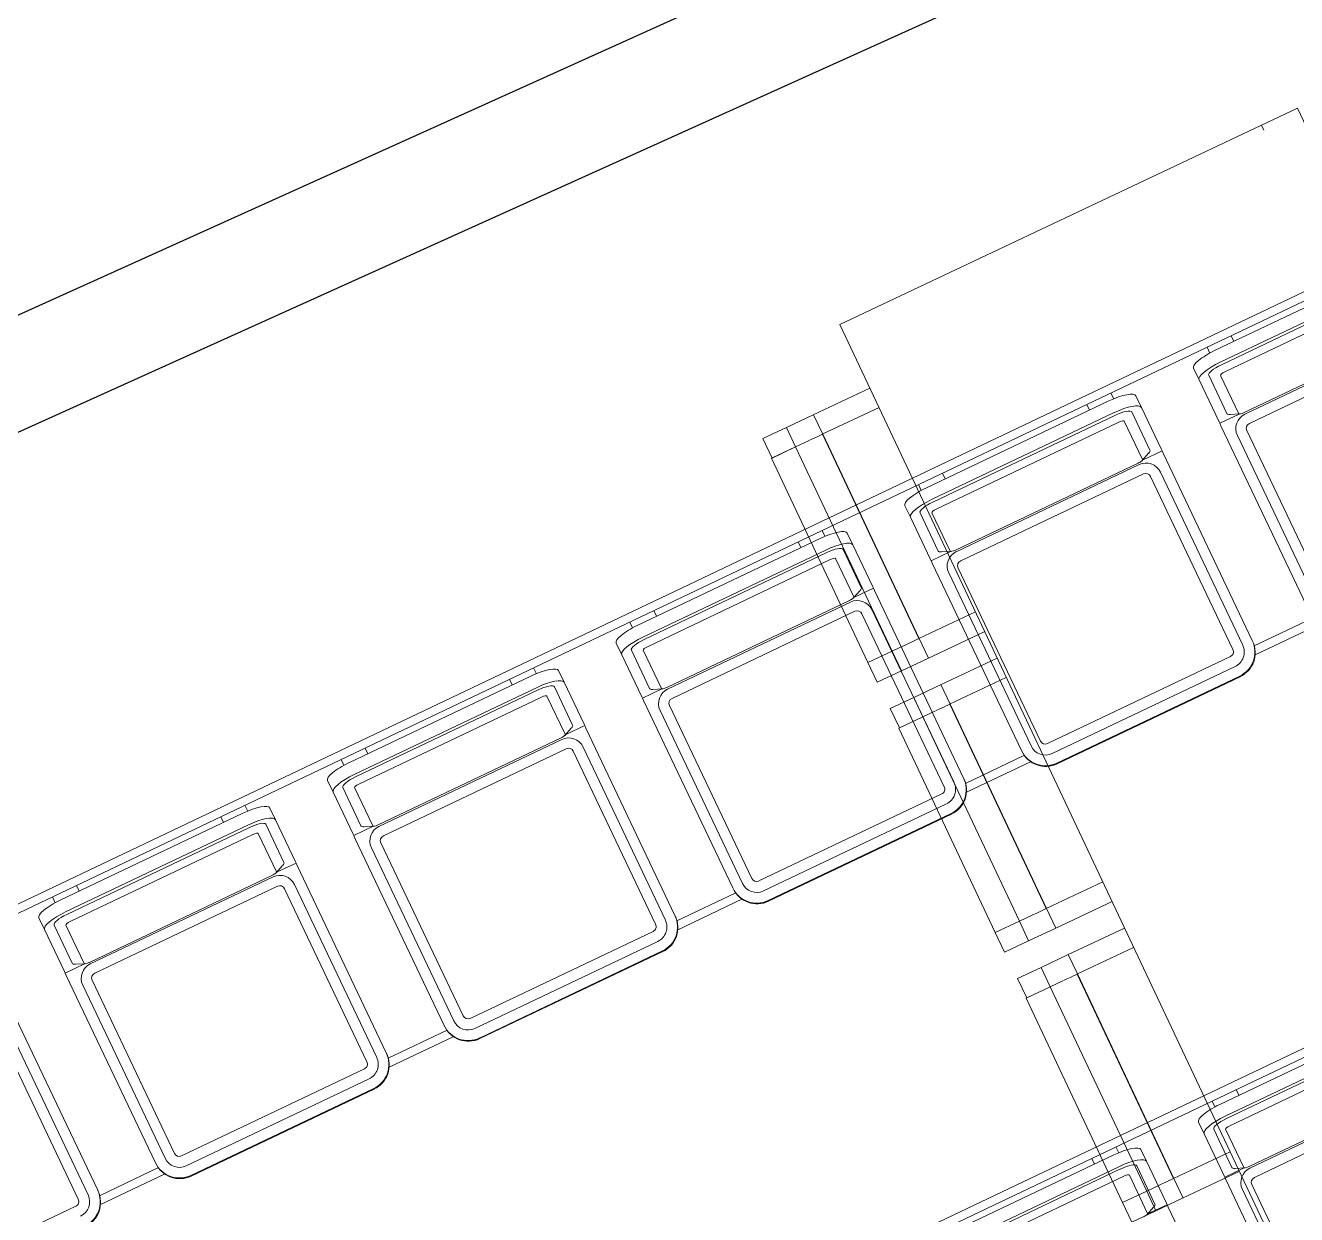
# Model space of a CAD drawing. Header units: metres. Extents: x -217 to -108, y -304 to -188.
# Drawn here: x -153.995 to -151.609, y -246.047 to -243.816 of the extents above; entities that cross this region are included whole.
import ezdxf

# ---------------------------------------------------------------- set-up
doc = ezdxf.new("R2010")
doc.units = ezdxf.units.M
doc.layers.add('A-WALL', color=113, linetype='Continuous', lineweight=9)
doc.layers.add('I-FURN', color=30, linetype='Continuous', lineweight=9)

# ---------------------------------------------------------------- blocks, each defined once
blk = doc.blocks.new('dining_table_and_chairs_5978 - dining_table_and_chairs_5978-V24-Nivel 3')
at = {"layer": 'I-FURN'}
for p, q in [((0.1324, 0.6342), (0.1324, 0.6832)), ((0.1324, 0.6832), (0.1726, 0.6832)), ((0.1726, 0.6342), (0.1726, 0.6842)), ((0.1726, 0.6842), (0.5966, 0.6842)), ((0.1726, 0.6832), (0.1726, 0.6342)), ((0.5966, 0.6842), (0.5966, 0.6342)), ((0.5966, 0.6342), (0.5966, 0.6842)), ((0.5966, 0.6842), (0.6374, 0.6842)), ((0.5966, 0.6342), (0.5966, 0.6842)), ((0.5966, 0.6842), (0.6374, 0.6842)), ((0.6374, 0.6842), (0.6374, 0.6342)), ((0.6374, 0.6842), (0.6374, 0.6342)), ((0.6924, 0.6342), (0.6924, 0.6832)), ((0.6924, 0.6832), (0.7326, 0.6832)), ((0.7326, 0.6342), (0.7326, 0.6842)), ((0.7326, 0.6842), (1.1566, 0.6842)), ((0.7326, 0.6832), (0.7326, 0.6342)), ((1.1566, 0.6842), (1.1566, 0.6342)), ((1.1566, 0.6342), (1.1566, 0.6842)), ((1.1566, 0.6842), (1.1974, 0.6842)), ((1.1566, 0.6342), (1.1566, 0.6842)), ((1.1566, 0.6842), (1.1974, 0.6842)), ((1.1974, 0.6842), (1.1974, 0.6342)), ((1.1974, 0.6842), (1.1974, 0.6342)), ((1.2524, 0.6342), (1.2524, 0.6832)), ((1.2524, 0.6832), (1.2926, 0.6832)), ((1.2926, 0.6342), (1.2926, 0.6842)), ((1.2926, 0.6842), (1.7166, 0.6842)), ((1.2926, 0.6832), (1.2926, 0.6342)), ((1.7166, 0.6842), (1.7166, 0.6342)), ((1.7166, 0.6342), (1.7166, 0.6842)), ((1.7166, 0.6842), (1.7574, 0.6842)), ((1.7166, 0.6342), (1.7166, 0.6842)), ((1.7166, 0.6842), (1.7574, 0.6842)), ((1.7574, 0.6842), (1.7574, 0.6342)), ((1.7574, 0.6842), (1.7574, 0.6342)), ((0.1324, 0.5791), (0.1324, 0.6342)), ((0.1324, 0.6342), (0.1726, 0.6342)), ((0.1726, 0.6079), (0.1726, 0.6342)), ((0.1726, 0.6342), (0.5966, 0.6342)), ((0.5966, 0.6342), (0.5966, 0.6079)), ((0.5966, 0.6342), (0.6374, 0.6342)), ((0.5966, 0.6342), (0.6374, 0.6342)), ((0.6374, 0.6342), (0.6374, 0.5791)), ((0.6374, 0.6342), (0.6374, 0.5791)), ((0.6924, 0.5791), (0.6924, 0.6342)), ((0.6924, 0.6342), (0.7326, 0.6342)), ((0.7326, 0.6079), (0.7326, 0.6342)), ((0.7326, 0.6342), (1.1566, 0.6342)), ((1.1566, 0.6342), (1.1566, 0.6079)), ((1.1566, 0.6342), (1.1974, 0.6342)), ((1.1566, 0.6342), (1.1974, 0.6342)), ((1.1974, 0.6342), (1.1974, 0.5791)), ((1.1974, 0.6342), (1.1974, 0.5791)), ((1.2524, 0.5791), (1.2524, 0.6342)), ((1.2524, 0.6342), (1.2926, 0.6342)), ((1.2926, 0.6079), (1.2926, 0.6342)), ((1.2926, 0.6342), (1.7166, 0.6342)), ((1.7166, 0.6342), (1.7166, 0.6079)), ((1.7166, 0.6342), (1.7574, 0.6342)), ((1.7166, 0.6342), (1.7574, 0.6342)), ((1.7574, 0.6342), (1.7574, 0.5791)), ((1.7574, 0.6342), (1.7574, 0.5791)), ((0.1726, 0.6068), (0.1726, 0.5996)), ((0.1726, 0.5898), (0.1726, 0.5996)), ((0.5966, 0.5996), (0.5966, 0.6068)), ((0.5966, 0.5996), (0.5966, 0.6068)), ((0.5966, 0.5996), (0.5966, 0.5898)), ((0.7326, 0.6068), (0.7326, 0.6003)), ((0.7326, 0.5898), (0.7326, 0.6003)), ((1.1566, 0.5996), (1.1566, 0.6068)), ((1.1566, 0.5996), (1.1566, 0.6068)), ((1.1566, 0.5996), (1.1566, 0.5898)), ((1.2926, 0.6068), (1.2926, 0.5996)), ((1.2926, 0.5898), (1.2926, 0.5996)), ((1.7166, 0.6003), (1.7166, 0.6068)), ((1.7166, 0.6003), (1.7166, 0.6068)), ((1.7166, 0.6003), (1.7166, 0.5898)), ((0.1324, 0.475), (0.1324, 0.5791)), ((0.1324, 0.578), (0.1726, 0.578)), ((0.1725, 0.5792), (0.1725, 0.475)), ((0.1726, 0.5884), (0.1726, 0.5842)), ((0.1726, 0.5799), (0.1726, 0.5842)), ((0.1726, 0.5791), (0.1726, 0.578)), ((0.1726, 0.5784), (0.1726, 0.578)), ((0.5966, 0.5784), (0.1726, 0.5784)), ((0.1726, 0.578), (0.5966, 0.578)), ((0.5966, 0.5842), (0.5966, 0.5884)), ((0.5966, 0.5842), (0.5966, 0.5884)), ((0.5966, 0.5842), (0.5966, 0.5799)), ((0.5966, 0.578), (0.5966, 0.5791)), ((0.5966, 0.578), (0.5966, 0.5791)), ((0.5966, 0.578), (0.5966, 0.5784)), ((0.5966, 0.475), (0.5966, 0.5784)), ((0.5966, 0.475), (0.5966, 0.5784)), ((0.5966, 0.578), (0.6374, 0.578)), ((0.5966, 0.578), (0.6374, 0.578)), ((0.6374, 0.5791), (0.6374, 0.475)), ((0.6924, 0.475), (0.6924, 0.5791)), ((0.6924, 0.578), (0.7326, 0.578)), ((0.7325, 0.5792), (0.7325, 0.475)), ((0.7326, 0.5884), (0.7326, 0.5842)), ((0.7326, 0.5799), (0.7326, 0.5842)), ((0.7326, 0.5791), (0.7326, 0.578)), ((0.7326, 0.5784), (0.7326, 0.578)), ((1.1566, 0.5784), (0.7326, 0.5784)), ((0.7326, 0.578), (1.1566, 0.578)), ((1.1566, 0.5842), (1.1566, 0.5884)), ((1.1566, 0.5842), (1.1566, 0.5884)), ((1.1566, 0.5842), (1.1566, 0.5799)), ((1.1566, 0.578), (1.1566, 0.5791)), ((1.1566, 0.578), (1.1566, 0.5791)), ((1.1566, 0.578), (1.1566, 0.5784)), ((1.1566, 0.475), (1.1566, 0.5784)), ((1.1566, 0.475), (1.1566, 0.5784)), ((1.1566, 0.578), (1.1974, 0.578)), ((1.1566, 0.578), (1.1974, 0.578)), ((1.1974, 0.5791), (1.1974, 0.475)), ((1.2524, 0.475), (1.2524, 0.5791)), ((1.2524, 0.578), (1.2926, 0.578)), ((1.2925, 0.5792), (1.2925, 0.475)), ((1.2926, 0.5884), (1.2926, 0.5842)), ((1.2926, 0.5799), (1.2926, 0.5842)), ((1.2926, 0.5791), (1.2926, 0.578)), ((1.2926, 0.5784), (1.2926, 0.578)), ((1.7166, 0.5784), (1.2926, 0.5784)), ((1.2926, 0.578), (1.7166, 0.578)), ((1.7166, 0.5842), (1.7166, 0.5884)), ((1.7166, 0.5842), (1.7166, 0.5884)), ((1.7166, 0.5842), (1.7166, 0.5799)), ((1.7166, 0.578), (1.7166, 0.5791)), ((1.7166, 0.578), (1.7166, 0.5791)), ((1.7166, 0.578), (1.7166, 0.5784)), ((1.7166, 0.475), (1.7166, 0.5784)), ((1.7166, 0.475), (1.7166, 0.5784)), ((1.7166, 0.578), (1.7574, 0.578)), ((1.7166, 0.578), (1.7574, 0.578)), ((1.7574, 0.5791), (1.7574, 0.475)), ((1.9, 0.475), (0, 0.475)), ((0, 0.475), (0, -0.475)), ((0.075, 0.475), (0.075, 0.465)), ((1.9, 0), (1.9, 0.475)), ((0, 0.4), (0.01, 0.4)), ((1.9, -0.475), (1.9, 0)), ((0, -0.475), (1.9, -0.475)), ((0.1324, -0.593), (0.1324, -0.475)), ((0.1725, -0.475), (0.1725, -0.593)), ((0.5966, -0.5922), (0.5966, -0.475)), ((0.5966, -0.5922), (0.5966, -0.475)), ((0.6374, -0.475), (0.6374, -0.593)), ((0.6924, -0.593), (0.6924, -0.475)), ((0.7325, -0.475), (0.7325, -0.593)), ((1.1566, -0.5922), (1.1566, -0.475)), ((1.1566, -0.5922), (1.1566, -0.475)), ((1.1974, -0.475), (1.1974, -0.593)), ((1.2524, -0.593), (1.2524, -0.475)), ((1.2925, -0.475), (1.2925, -0.593)), ((1.7166, -0.5922), (1.7166, -0.475)), ((1.7166, -0.5922), (1.7166, -0.475)), ((1.7574, -0.475), (1.7574, -0.593)), ((0.1726, -0.5918), (0.1324, -0.5918)), ((0.1324, -0.648), (0.1324, -0.593)), ((0.5966, -0.5918), (0.1726, -0.5918)), ((0.1726, -0.5918), (0.1726, -0.5922)), ((0.1726, -0.5918), (0.1726, -0.593)), ((0.1726, -0.5922), (0.5966, -0.5922)), ((0.1726, -0.598), (0.1726, -0.5937)), ((0.5966, -0.5922), (0.5966, -0.5918)), ((0.6374, -0.5918), (0.5966, -0.5918)), ((0.5966, -0.593), (0.5966, -0.5918)), ((0.6374, -0.5918), (0.5966, -0.5918)), ((0.5966, -0.593), (0.5966, -0.5918)), ((0.5966, -0.5937), (0.5966, -0.598)), ((0.6374, -0.593), (0.6374, -0.648)), ((0.6374, -0.593), (0.6374, -0.648)), ((0.7326, -0.5918), (0.6924, -0.5918)), ((0.6924, -0.648), (0.6924, -0.593)), ((1.1566, -0.5918), (0.7326, -0.5918)), ((0.7326, -0.5918), (0.7326, -0.5922)), ((0.7326, -0.5918), (0.7326, -0.593)), ((0.7326, -0.5922), (1.1566, -0.5922)), ((0.7326, -0.598), (0.7326, -0.5937)), ((1.1566, -0.5922), (1.1566, -0.5918)), ((1.1974, -0.5918), (1.1566, -0.5918)), ((1.1566, -0.593), (1.1566, -0.5918)), ((1.1974, -0.5918), (1.1566, -0.5918)), ((1.1566, -0.593), (1.1566, -0.5918)), ((1.1566, -0.5937), (1.1566, -0.598)), ((1.1974, -0.593), (1.1974, -0.648)), ((1.1974, -0.593), (1.1974, -0.648)), ((1.2926, -0.5918), (1.2524, -0.5918)), ((1.2524, -0.648), (1.2524, -0.593)), ((1.7166, -0.5918), (1.2926, -0.5918)), ((1.2926, -0.5918), (1.2926, -0.5922)), ((1.2926, -0.5918), (1.2926, -0.593)), ((1.2926, -0.5922), (1.7166, -0.5922)), ((1.2926, -0.598), (1.2926, -0.5937)), ((1.7166, -0.5922), (1.7166, -0.5918)), ((1.7574, -0.5918), (1.7166, -0.5918)), ((1.7166, -0.593), (1.7166, -0.5918)), ((1.7574, -0.5918), (1.7166, -0.5918)), ((1.7166, -0.593), (1.7166, -0.5918)), ((1.7166, -0.5937), (1.7166, -0.598)), ((1.7574, -0.593), (1.7574, -0.648)), ((1.7574, -0.593), (1.7574, -0.648)), ((0.1726, -0.598), (0.1726, -0.6033)), ((0.1726, -0.6141), (0.1726, -0.6036)), ((0.1726, -0.6141), (0.1726, -0.6206)), ((0.5966, -0.6033), (0.5966, -0.598)), ((0.5966, -0.6033), (0.5966, -0.598)), ((0.5966, -0.6036), (0.5966, -0.6141)), ((0.5966, -0.6206), (0.5966, -0.6141)), ((0.5966, -0.6206), (0.5966, -0.6141)), ((0.7326, -0.598), (0.7326, -0.6033)), ((0.7326, -0.6141), (0.7326, -0.6036)), ((0.7326, -0.6141), (0.7326, -0.6206)), ((1.1566, -0.6033), (1.1566, -0.598)), ((1.1566, -0.6033), (1.1566, -0.598)), ((1.1566, -0.6036), (1.1566, -0.6134)), ((1.1566, -0.6206), (1.1566, -0.6134)), ((1.1566, -0.6206), (1.1566, -0.6134)), ((1.2926, -0.598), (1.2926, -0.6033)), ((1.2926, -0.6134), (1.2926, -0.6036)), ((1.2926, -0.6134), (1.2926, -0.6206)), ((1.7166, -0.6033), (1.7166, -0.598)), ((1.7166, -0.6033), (1.7166, -0.598)), ((1.7166, -0.6036), (1.7166, -0.6134)), ((1.7166, -0.6206), (1.7166, -0.6134)), ((1.7166, -0.6206), (1.7166, -0.6134)), ((0.1726, -0.648), (0.1726, -0.6217)), ((0.5966, -0.6217), (0.5966, -0.648)), ((0.7326, -0.648), (0.7326, -0.6217)), ((1.1566, -0.6217), (1.1566, -0.648)), ((1.2926, -0.648), (1.2926, -0.6217)), ((1.7166, -0.6217), (1.7166, -0.648)), ((0.1324, -0.697), (0.1324, -0.648)), ((0.1726, -0.648), (0.1324, -0.648)), ((0.1726, -0.698), (0.1726, -0.648)), ((0.5966, -0.648), (0.1726, -0.648)), ((0.1726, -0.648), (0.1726, -0.697)), ((0.5966, -0.648), (0.5966, -0.698)), ((0.5966, -0.698), (0.5966, -0.648)), ((0.6374, -0.648), (0.5966, -0.648)), ((0.5966, -0.698), (0.5966, -0.648)), ((0.6374, -0.648), (0.5966, -0.648)), ((0.6374, -0.648), (0.6374, -0.698)), ((0.6374, -0.648), (0.6374, -0.698)), ((0.6924, -0.697), (0.6924, -0.648)), ((0.7326, -0.648), (0.6924, -0.648)), ((0.7326, -0.698), (0.7326, -0.648)), ((1.1566, -0.648), (0.7326, -0.648)), ((0.7326, -0.648), (0.7326, -0.697)), ((1.1566, -0.648), (1.1566, -0.698)), ((1.1566, -0.698), (1.1566, -0.648)), ((1.1974, -0.648), (1.1566, -0.648)), ((1.1566, -0.698), (1.1566, -0.648)), ((1.1974, -0.648), (1.1566, -0.648)), ((1.1974, -0.648), (1.1974, -0.698)), ((1.1974, -0.648), (1.1974, -0.698)), ((1.2524, -0.697), (1.2524, -0.648)), ((1.2926, -0.648), (1.2524, -0.648)), ((1.2926, -0.698), (1.2926, -0.648)), ((1.7166, -0.648), (1.2926, -0.648)), ((1.2926, -0.648), (1.2926, -0.697)), ((1.7166, -0.648), (1.7166, -0.698)), ((1.7166, -0.698), (1.7166, -0.648)), ((1.7574, -0.648), (1.7166, -0.648)), ((1.7166, -0.698), (1.7166, -0.648)), ((1.7574, -0.648), (1.7166, -0.648)), ((1.7574, -0.648), (1.7574, -0.698)), ((1.7574, -0.648), (1.7574, -0.698)), ((0.1726, -0.697), (0.1324, -0.697)), ((0.5966, -0.698), (0.1726, -0.698)), ((0.6374, -0.698), (0.5966, -0.698)), ((0.6374, -0.698), (0.5966, -0.698)), ((0.7326, -0.697), (0.6924, -0.697)), ((1.1566, -0.698), (0.7326, -0.698)), ((1.1974, -0.698), (1.1566, -0.698)), ((1.1974, -0.698), (1.1566, -0.698)), ((1.2926, -0.697), (1.2524, -0.697)), ((1.7166, -0.698), (1.2926, -0.698)), ((1.7574, -0.698), (1.7166, -0.698)), ((1.7574, -0.698), (1.7166, -0.698))]:
    blk.add_line(p, q, dxfattribs=at)
blk = doc.blocks.new('silla sala de espera - silla sala de espera-V112-Nivel 3')
at = {"layer": 'I-FURN'}
for p, q in [((5.4223, 0.288), (0.0777, 0.288)), ((0.0796, 0.272), (5.4208, 0.272)), ((3.5, 0.2602), (3.5, 0.272)), ((3.55, 0.272), (3.55, 0.2599)), ((3.75, 0.2599), (3.75, 0.272)), ((3.8, 0.272), (3.8, 0.2602)), ((3.16, 0.2602), (3.54, 0.2602)), ((3.59, 0.2231), (3.59, 0.2473)), ((3.71, 0.2473), (3.71, 0.2231)), ((3.76, 0.2602), (4.14, 0.2602)), ((3.16, 0.2361), (3.54, 0.2361)), ((3.16, 0.2309), (3.54, 0.2309)), ((3.54, 0.2161), (3.16, 0.2161)), ((3.57, 0.2231), (3.57, 0.1436)), ((3.59, 0.2231), (3.59, 0.1358)), ((3.71, 0.1358), (3.71, 0.2231)), ((3.73, 0.1436), (3.73, 0.2231)), ((3.76, 0.2361), (4.14, 0.2361)), ((3.76, 0.2309), (4.14, 0.2309)), ((4.14, 0.2161), (3.76, 0.2161)), ((3.55, 0.1339), (3.55, 0.2135)), ((3.75, 0.2135), (3.75, 0.1339)), ((3.5484, 0.1325), (3.5653, 0.1394)), ((3.5496, 0.1329), (3.59, 0.1329)), ((3.59, 0.1358), (3.59, 0.1329)), ((3.59, 0.1329), (3.59, 0.1279)), ((3.59, 0.1279), (3.59, -0.2615)), ((3.71, 0.1329), (3.71, 0.1358)), ((3.71, 0.1329), (3.7506, 0.1329)), ((3.71, 0.1279), (3.71, 0.1329)), ((3.71, -0.2615), (3.71, 0.1279)), ((3.7347, 0.1394), (3.7516, 0.1325)), ((3.76, 0.1313), (4.14, 0.1313)), ((3.76, 0.1279), (4.14, 0.1279)), ((3.73, -0.2615), (3.73, 0.098)), ((3.75, 0.0987), (3.75, -0.2608)), ((4.14, 0.1087), (3.76, 0.1087))]:
    blk.add_line(p, q, dxfattribs=at)
for centre, major_axis, ratio, start_param, end_param in [((3.54, 0.2473), (-0.05, 0), 0.258819, 3.141593, 4.712389), ((3.76, 0.2473), (0.05, 0), 0.258819, 1.570796, 3.141593), ((3.54, 0.2231), (0.05, 0), 0.258819, 0, 1.570796), ((3.54, 0.2231), (0.03, 0), 0.258819, 0, 1.570796), ((3.54, 0.2135), (-0.01, 0), 0.258819, 3.141593, 4.712389), ((3.76, 0.2231), (-0.05, 0), 0.258819, 4.712389, 6.283185), ((3.76, 0.2231), (-0.03, 0), 0.258819, 4.712389, 6.283185), ((3.76, 0.2135), (-0.01, 0), 0.258819, 4.712389, 6.283185), ((3.54, 0.1436), (-0.03, 0), 0.258819, 2.617994, 3.141593), ((3.76, 0.1436), (0.03, 0), 0.258819, 3.141593, 3.665191), ((3.54, 0.1339), (-0.01, 0), 0.258819, 1.570796, 3.141593), ((3.76, 0.098), (-0.03, 0), 0.99863, 4.712389, 6.283185), ((3.76, 0.1339), (0.01, 0), 0.258819, 3.141593, 4.712389), ((3.76, 0.0987), (-0.01, 0), 0.99863, 4.712389, 6.283185)]:
    blk.add_ellipse(centre, major_axis=major_axis, ratio=ratio, start_param=start_param, end_param=end_param, dxfattribs=at)
blk = doc.blocks.new('silla sala de espera - silla sala de espera-V113-Nivel 3')
at = {"layer": 'I-FURN'}
for p, q in [((5.4223, 0.288), (0.0777, 0.288)), ((0.0796, 0.272), (5.4208, 0.272)), ((1.95, 0.2599), (1.95, 0.272)), ((2, 0.272), (2, 0.2602)), ((2.3, 0.2602), (2.3, 0.272)), ((2.35, 0.272), (2.35, 0.2599)), ((2.55, 0.2599), (2.55, 0.272)), ((2.6, 0.272), (2.6, 0.2602)), ((2.9, 0.2602), (2.9, 0.272)), ((2.95, 0.272), (2.95, 0.2599)), ((3.15, 0.2599), (3.15, 0.272)), ((3.2, 0.272), (3.2, 0.2602)), ((3.5, 0.2602), (3.5, 0.272)), ((3.55, 0.272), (3.55, 0.2602)), ((3.75, 0.2599), (3.75, 0.272)), ((3.8, 0.272), (3.8, 0.2602)), ((4.1, 0.2602), (4.1, 0.272)), ((4.15, 0.272), (4.15, 0.2599)), ((4.35, 0.2599), (4.35, 0.272)), ((4.4, 0.272), (4.4, 0.2602)), ((1.91, 0.2473), (1.91, 0.2231)), ((1.96, 0.2602), (2.34, 0.2602)), ((2.39, 0.2231), (2.39, 0.2473)), ((2.51, 0.2473), (2.51, 0.2231)), ((2.56, 0.2602), (2.94, 0.2602)), ((2.99, 0.2231), (2.99, 0.2473)), ((3.11, 0.2473), (3.11, 0.2231)), ((3.16, 0.2602), (3.54, 0.2602)), ((3.59, 0.2231), (3.59, 0.2473)), ((3.71, 0.2473), (3.71, 0.2231)), ((3.76, 0.2602), (4.14, 0.2602)), ((4.19, 0.2231), (4.19, 0.2473)), ((4.31, 0.2473), (4.31, 0.2231)), ((4.36, 0.2602), (4.74, 0.2602)), ((1.91, 0.1358), (1.91, 0.2231)), ((1.93, 0.1436), (1.93, 0.2231)), ((1.96, 0.2361), (2.34, 0.2361)), ((1.96, 0.2309), (2.34, 0.2309)), ((2.34, 0.2161), (1.96, 0.2161)), ((2.37, 0.2231), (2.37, 0.1436)), ((2.39, 0.2231), (2.39, 0.1358)), ((2.51, 0.1358), (2.51, 0.2231)), ((2.53, 0.1436), (2.53, 0.2231)), ((2.56, 0.2361), (2.94, 0.2361)), ((2.56, 0.2309), (2.94, 0.2309)), ((2.94, 0.2161), (2.56, 0.2161)), ((2.97, 0.2231), (2.97, 0.1436)), ((2.99, 0.2231), (2.99, 0.1358)), ((3.11, 0.1358), (3.11, 0.2231)), ((3.13, 0.1436), (3.13, 0.2231)), ((3.16, 0.2361), (3.54, 0.2361)), ((3.16, 0.2309), (3.54, 0.2309)), ((3.54, 0.2161), (3.16, 0.2161)), ((3.57, 0.2231), (3.57, 0.1436)), ((3.59, 0.2231), (3.59, 0.1358)), ((3.71, 0.1358), (3.71, 0.2231)), ((3.73, 0.1436), (3.73, 0.2231)), ((3.76, 0.2361), (4.14, 0.2361)), ((3.76, 0.2309), (4.14, 0.2309)), ((4.14, 0.2161), (3.76, 0.2161)), ((4.17, 0.2231), (4.17, 0.1436)), ((4.19, 0.2231), (4.19, 0.1358)), ((4.31, 0.1358), (4.31, 0.2231)), ((4.33, 0.1436), (4.33, 0.2231)), ((4.36, 0.2361), (4.74, 0.2361)), ((4.36, 0.2309), (4.74, 0.2309)), ((4.74, 0.2161), (4.36, 0.2161)), ((1.95, 0.2135), (1.95, 0.1339)), ((2.35, 0.1339), (2.35, 0.2135)), ((2.55, 0.2135), (2.55, 0.1339)), ((2.95, 0.1339), (2.95, 0.2135)), ((3.15, 0.2135), (3.15, 0.1339)), ((3.55, 0.1339), (3.55, 0.2135)), ((3.75, 0.2135), (3.75, 0.1339)), ((4.15, 0.1339), (4.15, 0.2135)), ((4.35, 0.2135), (4.35, 0.1339)), ((1.79, 0.1279), (1.79, -0.2615)), ((1.91, 0.1329), (1.91, 0.1358)), ((1.91, 0.1329), (1.9506, 0.1329)), ((1.91, 0.1279), (1.91, 0.1329)), ((1.91, -0.2615), (1.91, 0.1279)), ((1.9347, 0.1394), (1.9516, 0.1325)), ((1.96, 0.1313), (2.34, 0.1313)), ((1.96, 0.1279), (2.34, 0.1279)), ((2.3484, 0.1325), (2.3653, 0.1394)), ((2.3496, 0.1329), (2.39, 0.1329)), ((2.39, 0.1358), (2.39, 0.1329)), ((2.39, 0.1329), (2.39, 0.1279)), ((2.39, 0.1279), (2.39, -0.2615)), ((2.51, 0.1329), (2.51, 0.1358)), ((2.51, 0.1329), (2.5506, 0.1329)), ((2.51, 0.1279), (2.51, 0.1329)), ((2.51, -0.2615), (2.51, 0.1279)), ((2.5347, 0.1394), (2.5516, 0.1325)), ((2.56, 0.1313), (2.94, 0.1313)), ((2.56, 0.1279), (2.94, 0.1279)), ((2.9484, 0.1325), (2.9653, 0.1394)), ((2.9496, 0.1329), (2.99, 0.1329)), ((2.99, 0.1358), (2.99, 0.1329)), ((2.99, 0.1329), (2.99, 0.1279)), ((2.99, 0.1279), (2.99, -0.2615)), ((3.11, 0.1329), (3.11, 0.1358)), ((3.11, 0.1329), (3.1506, 0.1329)), ((3.11, 0.1279), (3.11, 0.1329)), ((3.11, -0.2615), (3.11, 0.1279)), ((3.1347, 0.1394), (3.1516, 0.1325)), ((3.16, 0.1313), (3.54, 0.1313)), ((3.16, 0.1279), (3.54, 0.1279)), ((3.5484, 0.1325), (3.5653, 0.1394)), ((3.5496, 0.1329), (3.59, 0.1329)), ((3.59, 0.1358), (3.59, 0.1329)), ((3.59, 0.1329), (3.59, 0.1279)), ((3.59, 0.1279), (3.59, -0.2615)), ((3.71, 0.1329), (3.71, 0.1358)), ((3.71, 0.1329), (3.7506, 0.1329)), ((3.71, 0.1279), (3.71, 0.1329)), ((3.71, -0.2615), (3.71, 0.1279)), ((3.7347, 0.1394), (3.7516, 0.1325)), ((3.76, 0.1313), (4.14, 0.1313)), ((3.76, 0.1279), (4.14, 0.1279)), ((4.1484, 0.1325), (4.1653, 0.1394)), ((4.1496, 0.1329), (4.19, 0.1329)), ((4.19, 0.1358), (4.19, 0.1329)), ((4.19, 0.1329), (4.19, 0.1279)), ((4.19, 0.1279), (4.19, -0.2615)), ((4.31, 0.1329), (4.31, 0.1358)), ((4.31, 0.1329), (4.3506, 0.1329)), ((4.31, 0.1279), (4.31, 0.1329)), ((4.31, -0.2615), (4.31, 0.1279)), ((4.3347, 0.1394), (4.3516, 0.1325)), ((4.36, 0.1313), (4.74, 0.1313)), ((4.36, 0.1279), (4.74, 0.1279)), ((1.75, -0.2608), (1.75, 0.0987)), ((1.77, 0.098), (1.77, -0.2615)), ((1.93, -0.2615), (1.93, 0.098)), ((1.95, 0.0987), (1.95, -0.2608)), ((2.34, 0.1087), (1.96, 0.1087)), ((2.35, -0.2608), (2.35, 0.0987)), ((2.37, 0.098), (2.37, -0.2615)), ((2.53, -0.2615), (2.53, 0.098)), ((2.55, 0.0987), (2.55, -0.2608)), ((2.94, 0.1087), (2.56, 0.1087)), ((2.95, -0.2608), (2.95, 0.0987)), ((2.97, 0.098), (2.97, -0.2615)), ((3.13, -0.2615), (3.13, 0.098)), ((3.15, 0.0987), (3.15, -0.2608)), ((3.54, 0.1087), (3.16, 0.1087)), ((3.55, -0.2608), (3.55, 0.0987)), ((3.57, 0.098), (3.57, -0.2615)), ((3.73, -0.2615), (3.73, 0.098)), ((3.75, 0.0987), (3.75, -0.2608)), ((4.14, 0.1087), (3.76, 0.1087)), ((4.15, -0.2608), (4.15, 0.0987)), ((4.17, 0.098), (4.17, -0.2615)), ((4.33, -0.2615), (4.33, 0.098)), ((4.35, 0.0987), (4.35, -0.2608)), ((4.74, 0.1087), (4.36, 0.1087)), ((1.79, -0.2629), (1.79, -0.2615)), ((1.91, -0.2615), (1.91, -0.2629)), ((2.39, -0.2629), (2.39, -0.2615)), ((2.51, -0.2615), (2.51, -0.2629)), ((2.99, -0.2629), (2.99, -0.2615)), ((3.11, -0.2615), (3.11, -0.2629)), ((3.59, -0.2629), (3.59, -0.2615)), ((3.71, -0.2615), (3.71, -0.2629)), ((4.19, -0.2629), (4.19, -0.2615)), ((1.36, -0.2707), (1.74, -0.2707)), ((1.9114, -0.272), (1.7886, -0.272)), ((1.96, -0.2707), (2.34, -0.2707)), ((2.5114, -0.272), (2.3886, -0.272)), ((2.56, -0.2707), (2.94, -0.2707)), ((3.1114, -0.272), (2.9886, -0.272)), ((3.16, -0.2707), (3.54, -0.2707)), ((3.7114, -0.272), (3.5886, -0.272)), ((3.76, -0.2707), (4.14, -0.2707)), ((4.3114, -0.272), (4.1886, -0.272)), ((1.7822, -0.288), (1.9178, -0.288)), ((2.34, -0.2915), (1.96, -0.2915)), ((2.3822, -0.288), (2.5178, -0.288)), ((2.94, -0.2915), (2.56, -0.2915)), ((2.9822, -0.288), (3.1178, -0.288)), ((3.54, -0.2915), (3.16, -0.2915)), ((3.5822, -0.288), (3.7178, -0.288)), ((4.14, -0.2915), (3.76, -0.2915)), ((4.1822, -0.288), (4.3178, -0.288)), ((1.96, -0.3115), (2.34, -0.3115)), ((1.96, -0.3128), (2.34, -0.3128)), ((2.56, -0.3115), (2.94, -0.3115)), ((2.56, -0.3128), (2.94, -0.3128)), ((3.16, -0.3115), (3.54, -0.3115)), ((3.16, -0.3128), (3.54, -0.3128)), ((3.76, -0.3115), (4.14, -0.3115)), ((3.76, -0.3128), (4.14, -0.3128))]:
    blk.add_line(p, q, dxfattribs=at)
for centre, major_axis, ratio, start_param, end_param in [((1.96, 0.2473), (0.05, 0), 0.258819, 1.570796, 3.141593), ((2.34, 0.2473), (-0.05, 0), 0.258819, 3.141593, 4.712389), ((2.56, 0.2473), (0.05, 0), 0.258819, 1.570796, 3.141593), ((2.94, 0.2473), (-0.05, 0), 0.258819, 3.141593, 4.712389), ((3.16, 0.2473), (0.05, 0), 0.258819, 1.570796, 3.141593), ((3.54, 0.2473), (-0.05, 0), 0.258819, 3.141593, 4.712389), ((3.76, 0.2473), (0.05, 0), 0.258819, 1.570796, 3.141593), ((4.14, 0.2473), (-0.05, 0), 0.258819, 3.141593, 4.712389), ((4.36, 0.2473), (0.05, 0), 0.258819, 1.570796, 3.141593), ((1.96, 0.2231), (-0.05, 0), 0.258819, 4.712389, 6.283185), ((1.96, 0.2231), (-0.03, 0), 0.258819, 4.712389, 6.283185), ((1.96, 0.2135), (-0.01, 0), 0.258819, 4.712389, 6.283185), ((2.34, 0.2231), (0.05, 0), 0.258819, 0, 1.570796), ((2.34, 0.2231), (0.03, 0), 0.258819, 0, 1.570796), ((2.34, 0.2135), (-0.01, 0), 0.258819, 3.141593, 4.712389), ((2.56, 0.2231), (-0.05, 0), 0.258819, 4.712389, 6.283185), ((2.56, 0.2231), (-0.03, 0), 0.258819, 4.712389, 6.283185), ((2.56, 0.2135), (-0.01, 0), 0.258819, 4.712389, 6.283185), ((2.94, 0.2231), (0.05, 0), 0.258819, 0, 1.570796), ((2.94, 0.2231), (0.03, 0), 0.258819, 0, 1.570796), ((2.94, 0.2135), (-0.01, 0), 0.258819, 3.141593, 4.712389), ((3.16, 0.2231), (-0.05, 0), 0.258819, 4.712389, 6.283185), ((3.16, 0.2231), (-0.03, 0), 0.258819, 4.712389, 6.283185), ((3.16, 0.2135), (-0.01, 0), 0.258819, 4.712389, 6.283185), ((3.54, 0.2231), (0.05, 0), 0.258819, 0, 1.570796), ((3.54, 0.2231), (0.03, 0), 0.258819, 0, 1.570796), ((3.54, 0.2135), (-0.01, 0), 0.258819, 3.141593, 4.712389), ((3.76, 0.2231), (-0.05, 0), 0.258819, 4.712389, 6.283185), ((3.76, 0.2231), (-0.03, 0), 0.258819, 4.712389, 6.283185), ((3.76, 0.2135), (-0.01, 0), 0.258819, 4.712389, 6.283185), ((4.14, 0.2231), (-0.05, 0), 0.258819, 3.141593, 4.712389), ((4.14, 0.2231), (0.03, 0), 0.258819, 0, 1.570796), ((4.14, 0.2135), (-0.01, 0), 0.258819, 3.141593, 4.712389), ((4.36, 0.2231), (-0.05, 0), 0.258819, 4.712389, 6.283185), ((4.36, 0.2231), (-0.03, 0), 0.258819, 4.712389, 6.283185), ((4.36, 0.2135), (-0.01, 0), 0.258819, 4.712389, 6.283185), ((1.96, 0.1436), (0.03, 0), 0.258819, 3.141593, 3.665191), ((2.34, 0.1436), (-0.03, 0), 0.258819, 2.617994, 3.141593), ((2.56, 0.1436), (0.03, 0), 0.258819, 3.141593, 3.665191), ((2.94, 0.1436), (0.03, 0), 0.258819, 5.759587, 6.262246), ((3.16, 0.1436), (0.03, 0), 0.258819, 3.141593, 3.665191), ((3.54, 0.1436), (-0.03, 0), 0.258819, 2.617994, 3.141593), ((3.76, 0.1436), (0.03, 0), 0.258819, 3.141593, 3.665191), ((4.14, 0.1436), (-0.03, 0), 0.258819, 2.617994, 3.141593), ((4.36, 0.1436), (0.03, 0), 0.258819, 3.141593, 3.665191), ((1.96, 0.098), (-0.03, 0), 0.99863, 4.712389, 6.283185), ((1.96, 0.1339), (0.01, 0), 0.258819, 3.141593, 4.712389), ((2.34, 0.1339), (-0.01, 0), 0.258819, 1.570796, 3.141593), ((2.34, 0.098), (-0.03, 0), 0.99863, 3.141593, 4.712389), ((2.56, 0.098), (-0.03, 0), 0.99863, 4.712389, 6.283185), ((2.56, 0.1339), (0.01, 0), 0.258819, 3.141593, 4.712389), ((2.94, 0.1339), (-0.01, 0), 0.258819, 1.570796, 3.141593), ((2.94, 0.098), (-0.03, 0), 0.99863, 3.141593, 4.712389), ((3.16, 0.098), (-0.03, 0), 0.99863, 4.712389, 6.283185), ((3.16, 0.1339), (0.01, 0), 0.258819, 3.141593, 4.712389), ((3.54, 0.1339), (-0.01, 0), 0.258819, 1.570796, 3.141593), ((3.54, 0.098), (-0.03, 0), 0.99863, 3.141593, 4.712389), ((3.76, 0.098), (-0.03, 0), 0.99863, 4.712389, 6.283185), ((3.76, 0.1339), (0.01, 0), 0.258819, 3.141593, 4.712389), ((4.14, 0.1339), (-0.01, 0), 0.258819, 1.570796, 3.141593), ((4.14, 0.098), (-0.03, 0), 0.99863, 3.141593, 4.712389), ((4.36, 0.098), (-0.03, 0), 0.99863, 4.712389, 6.283185), ((4.36, 0.1339), (0.01, 0), 0.258819, 3.141593, 4.712389), ((1.96, 0.0987), (-0.01, 0), 0.99863, 4.712389, 6.283185), ((2.34, 0.0987), (-0.01, 0), 0.99863, 3.141593, 4.712389), ((2.56, 0.0987), (-0.01, 0), 0.99863, 4.712389, 6.283185), ((2.94, 0.0987), (-0.01, 0), 0.99863, 3.141593, 4.712389), ((3.16, 0.0987), (-0.01, 0), 0.99863, 4.712389, 6.283185), ((3.54, 0.0987), (-0.01, 0), 0.99863, 3.141593, 4.712389), ((3.76, 0.0987), (-0.01, 0), 0.99863, 4.712389, 6.283185), ((4.14, 0.0987), (-0.01, 0), 0.99863, 3.141593, 4.712389), ((4.36, 0.0987), (-0.01, 0), 0.99863, 4.712389, 6.283185), ((1.74, -0.2608), (-0.01, 0), 0.99863, 1.570796, 3.141593), ((1.74, -0.2615), (0.03, 0), 0.99863, 4.712389, 6.283185), ((1.74, -0.2615), (0.05, 0), 0.99863, 4.712389, 6.283185), ((1.96, -0.2615), (0.05, 0), 0.99863, 3.141593, 4.712389), ((1.96, -0.2615), (0.03, 0), 0.99863, 3.141593, 4.712389), ((1.96, -0.2608), (-0.01, 0), 0.99863, 0, 1.570796), ((2.34, -0.2608), (-0.01, 0), 0.99863, 1.570796, 3.141593), ((2.34, -0.2615), (-0.03, 0), 0.99863, 1.570796, 3.141593), ((2.34, -0.2615), (-0.05, 0), 0.99863, 1.570796, 3.141593), ((2.56, -0.2615), (0.05, 0), 0.99863, 3.141593, 4.712389), ((2.56, -0.2615), (-0.03, 0), 0.99863, 0, 1.570796), ((2.56, -0.2608), (-0.01, 0), 0.99863, 0, 1.570796), ((2.94, -0.2608), (-0.01, 0), 0.99863, 1.570796, 3.141593), ((2.94, -0.2615), (-0.03, 0), 0.99863, 1.570796, 3.141593), ((2.94, -0.2615), (-0.05, 0), 0.99863, 1.570796, 3.141593), ((3.16, -0.2615), (0.05, 0), 0.99863, 3.141593, 4.712389), ((3.16, -0.2615), (-0.03, 0), 0.99863, 0, 1.570796), ((3.16, -0.2608), (-0.01, 0), 0.99863, 0, 1.570796), ((3.54, -0.2608), (-0.01, 0), 0.99863, 1.570796, 3.141593), ((3.54, -0.2615), (-0.03, 0), 0.99863, 1.570796, 3.141593), ((3.54, -0.2615), (-0.05, 0), 0.99863, 1.570796, 3.141593), ((3.76, -0.2615), (0.05, 0), 0.99863, 3.141593, 4.712389), ((3.76, -0.2615), (-0.03, 0), 0.99863, 0, 1.570796), ((3.76, -0.2608), (-0.01, 0), 0.99863, 0, 1.570796), ((4.14, -0.2608), (-0.01, 0), 0.99863, 1.570796, 3.141593), ((4.14, -0.2615), (-0.03, 0), 0.99863, 1.570796, 3.141593), ((4.14, -0.2615), (0.05, 0), 0.99863, 4.712389, 6.283185), ((1.74, -0.2629), (-0.05, 0), 0.99863, 1.570796, 3.141593), ((1.96, -0.2629), (-0.05, 0), 0.99863, 0, 1.570796), ((2.34, -0.2629), (-0.05, 0), 0.99863, 1.570796, 3.141593), ((2.56, -0.2629), (0.05, 0), 0.99863, 3.141593, 4.712389), ((2.94, -0.2629), (-0.05, 0), 0.99863, 1.570796, 3.141593), ((3.16, -0.2629), (0.05, 0), 0.99863, 3.141593, 4.712389), ((3.54, -0.2629), (-0.05, 0), 0.99863, 1.570796, 3.141593), ((3.76, -0.2629), (0.05, 0), 0.99863, 3.141593, 4.712389), ((4.14, -0.2629), (0.05, 0), 0.99863, 4.712389, 6.283185)]:
    blk.add_ellipse(centre, major_axis=major_axis, ratio=ratio, start_param=start_param, end_param=end_param, dxfattribs=at)

msp = doc.modelspace()

# ---------------------------------------------------------------- linework, layer by layer
at = {"layer": 'A-WALL', "lineweight": 25}
for p, q in [((-151.0029, -243.0026), (-157.0722, -245.7428)), ((-156.9899, -245.925), (-150.9206, -243.1848))]:
    msp.add_line(p, q, dxfattribs=at)

# ---------------------------------------------------------------- block references
at = {"layer": 'I-FURN'}
for name, p, rotation in [('dining_table_and_chairs_5978 - dining_table_and_chairs_5978-V24-Nivel 3', (-152.0372, -244.1743), 295.2582255371546), ('silla sala de espera - silla sala de espera-V113-Nivel 3', (-155.5883, -246.5348), 25.4500781759124), ('silla sala de espera - silla sala de espera-V112-Nivel 3', (-155.0371, -247.6914), 25.4500781759124)]:
    msp.add_blockref(name, p, dxfattribs=dict(at, rotation=rotation))

doc.saveas('drawing.dxf')
